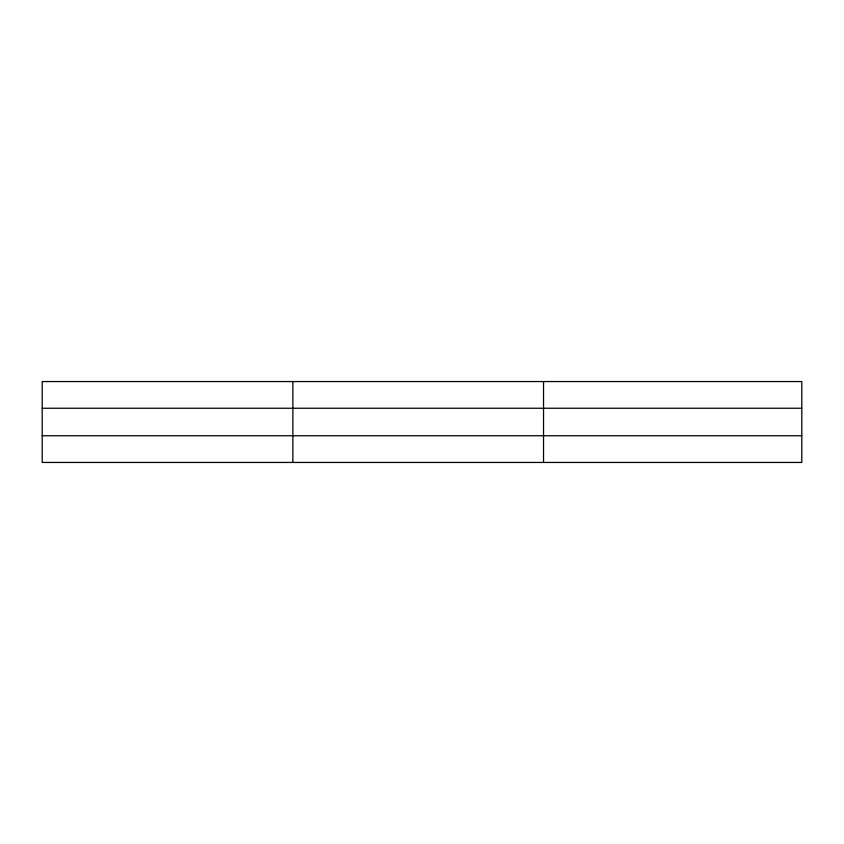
<?xml version="1.0" encoding="UTF-8"?>
<svg xmlns="http://www.w3.org/2000/svg" width="844" height="844" viewBox="0 0 844 844"><rect width="100%" height="100%" fill="white"/><g stroke="black" fill="none" stroke-linecap="round" stroke-linejoin="round"><path stroke-width="1.27" d="M292.868 381.551L292.868 462.449M543.536 381.551L543.536 462.449M801.8 408.253L801.8 381.551L42.2 381.551L42.2 462.449L801.8 462.449L801.8 408.253L42.2 408.253M42.2 435.747L801.8 435.747"/></g></svg>
